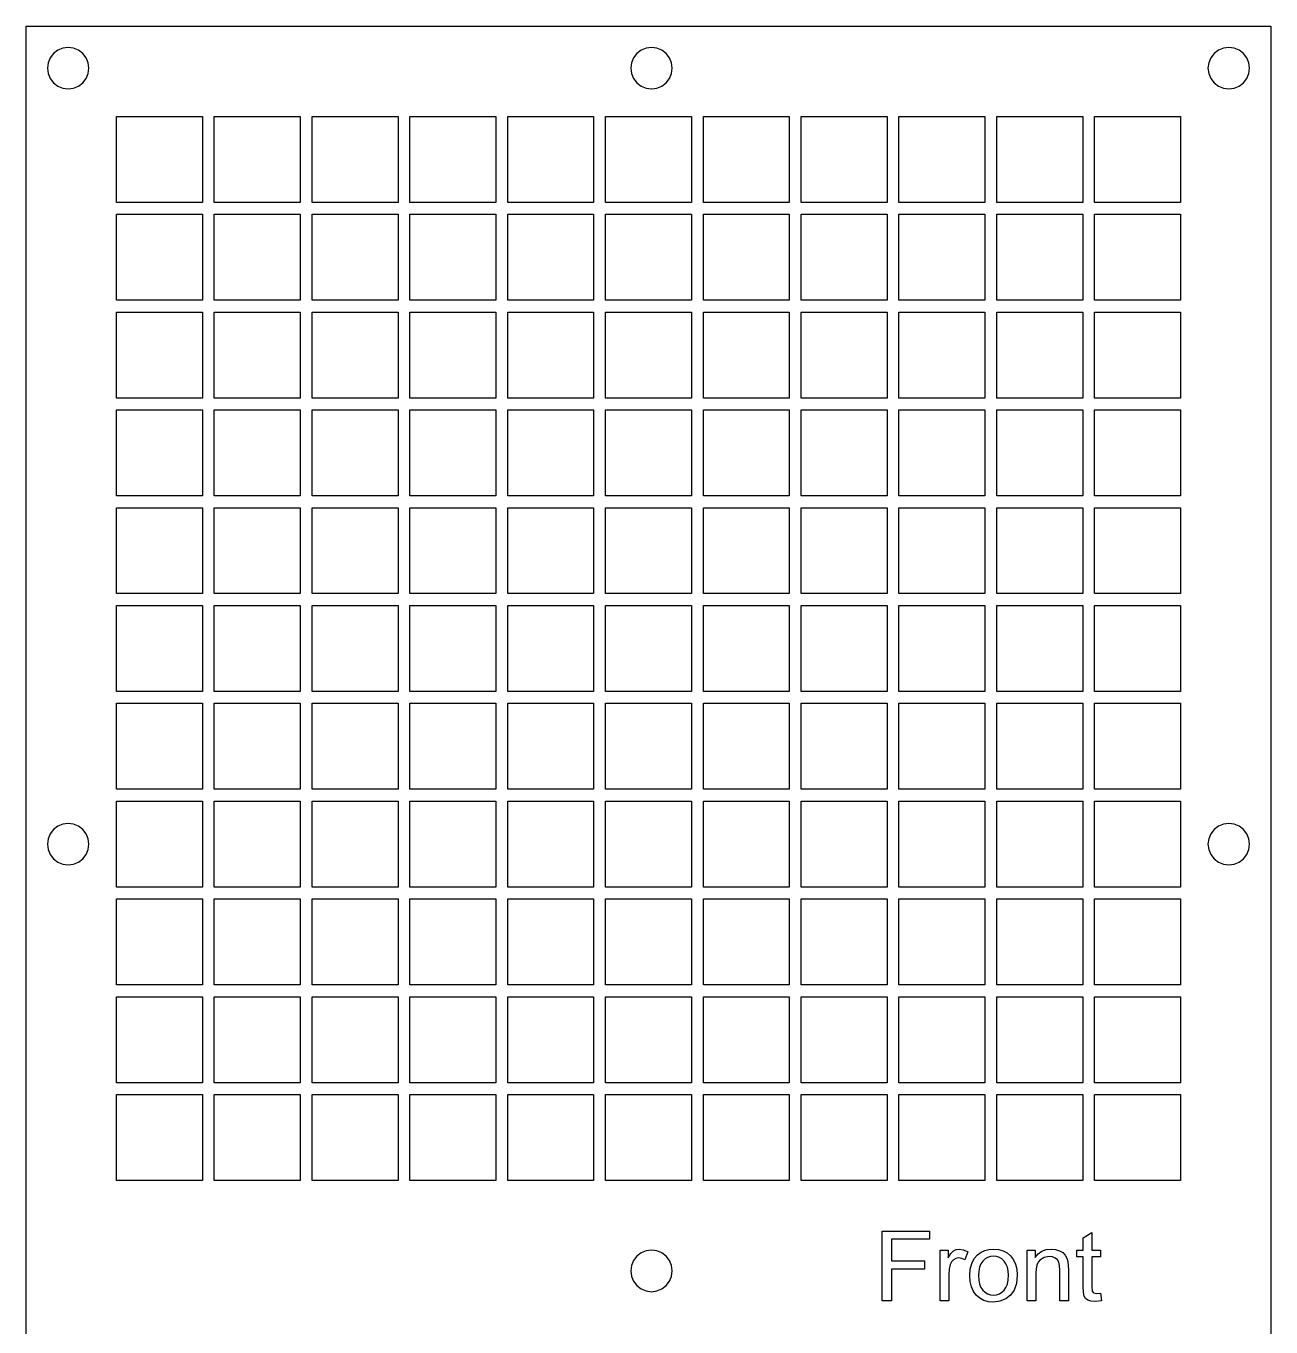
# Model space of a CAD drawing. Header units: metres. Extents: x 20 to 460, y 20 to 440.
# Drawn here: x 20 to 230, y 220.6 to 440 of the extents above; entities that cross this region are included whole.
import ezdxf

# ---------------------------------------------------------------- set-up
doc = ezdxf.new("R2010")
doc.units = ezdxf.units.M

msp = doc.modelspace()

# ---------------------------------------------------------------- linework, layer by layer
at = {"layer": 'Front'}
for p, q in [((164.43, 224.94, 0.06), (164.43, 236.74, 0.06)), ((164.43, 236.74, 0.06), (172.39, 236.74, 0.06)), ((172.39, 235.35, 0.06), (166, 235.35, 0.06)), ((166, 235.35, 0.06), (166, 231.7, 0.06)), ((172.39, 236.74, 0.06), (172.39, 235.35, 0.06)), ((198.33, 235.61, 0.06), (199.77, 236.48, 0.06)), ((198.33, 233.49, 0.06), (198.33, 235.61, 0.06)), ((199.77, 236.48, 0.06), (199.77, 233.49, 0.06)), ((174.22, 224.94, 0.06), (174.22, 233.49, 0.06)), ((174.22, 233.49, 0.06), (175.53, 233.49, 0.06)), ((175.53, 233.49, 0.06), (175.53, 232.19, 0.06)), ((175.53, 232.19, 0.06), (176.01, 232.95, 0.06)), ((176.01, 232.95, 0.06), (176.45, 233.39, 0.06)), ((176.45, 233.39, 0.06), (176.89, 233.61, 0.06)), ((176.89, 233.61, 0.06), (177.38, 233.68, 0.06)), ((177.38, 233.68, 0.06), (178.11, 233.57, 0.06)), ((178.11, 233.57, 0.06), (178.87, 233.22, 0.06)), ((178.87, 233.22, 0.06), (178.37, 231.87, 0.06)), ((179.93, 232.09, 0.06), (180.51, 232.73, 0.06)), ((180.51, 232.73, 0.06), (181.09, 233.15, 0.06)), ((181.09, 233.15, 0.06), (181.73, 233.45, 0.06)), ((181.73, 233.45, 0.06), (182.43, 233.62, 0.06)), ((182.43, 233.62, 0.06), (183.2, 233.68, 0.06)), ((183.2, 233.68, 0.06), (184.04, 233.61, 0.06)), ((184.04, 233.61, 0.06), (184.8, 233.39, 0.06)), ((184.8, 233.39, 0.06), (185.48, 233.03, 0.06)), ((185.48, 233.03, 0.06), (186.08, 232.53, 0.06)), ((188.89, 224.94, 0.06), (188.89, 233.49, 0.06)), ((188.89, 233.49, 0.06), (190.2, 233.49, 0.06)), ((190.2, 233.49, 0.06), (190.2, 232.28, 0.06)), ((190.2, 232.28, 0.06), (190.72, 232.89, 0.06)), ((190.72, 232.89, 0.06), (191.35, 233.33, 0.06)), ((191.35, 233.33, 0.06), (192.08, 233.6, 0.06)), ((192.08, 233.6, 0.06), (192.92, 233.68, 0.06)), ((192.92, 233.68, 0.06), (193.66, 233.61, 0.06)), ((193.66, 233.61, 0.06), (194.34, 233.41, 0.06)), ((194.34, 233.41, 0.06), (194.9, 233.09, 0.06)), ((194.9, 233.09, 0.06), (195.31, 232.68, 0.06)), ((195.31, 232.68, 0.06), (195.58, 232.18, 0.06)), ((197.26, 232.36, 0.06), (197.26, 233.49, 0.06)), ((197.26, 233.49, 0.06), (198.33, 233.49, 0.06)), ((199.77, 233.49, 0.06), (201.22, 233.49, 0.06)), ((201.22, 233.49, 0.06), (201.22, 232.36, 0.06)), ((166, 231.7, 0.06), (171.53, 231.7, 0.06)), ((171.53, 231.7, 0.06), (171.53, 230.3, 0.06)), ((175.91, 231.11, 0.06), (175.73, 230.3, 0.06)), ((176.13, 231.56, 0.06), (175.91, 231.11, 0.06)), ((176.45, 231.9, 0.06), (176.13, 231.56, 0.06)), ((176.85, 232.12, 0.06), (176.45, 231.9, 0.06)), ((177.3, 232.19, 0.06), (176.85, 232.12, 0.06)), ((177.84, 232.11, 0.06), (177.3, 232.19, 0.06)), ((178.37, 231.87, 0.06), (177.84, 232.11, 0.06)), ((179.27, 230.33, 0.06), (179.52, 231.28, 0.06)), ((179.52, 231.28, 0.06), (179.93, 232.09, 0.06)), ((180.86, 230.65, 0.06), (180.72, 229.99, 0.06)), ((181.08, 231.21, 0.06), (180.86, 230.65, 0.06)), ((181.39, 231.67, 0.06), (181.08, 231.21, 0.06)), ((181.77, 232.03, 0.06), (181.39, 231.67, 0.06)), ((182.2, 232.28, 0.06), (181.77, 232.03, 0.06)), ((182.68, 232.43, 0.06), (182.2, 232.28, 0.06)), ((183.2, 232.48, 0.06), (182.68, 232.43, 0.06)), ((183.71, 232.43, 0.06), (183.2, 232.48, 0.06)), ((184.18, 232.28, 0.06), (183.71, 232.43, 0.06)), ((184.6, 232.02, 0.06), (184.18, 232.28, 0.06)), ((184.99, 231.67, 0.06), (184.6, 232.02, 0.06)), ((185.3, 231.21, 0.06), (184.99, 231.67, 0.06)), ((185.53, 230.66, 0.06), (185.3, 231.21, 0.06)), ((185.66, 230.01, 0.06), (185.53, 230.66, 0.06)), ((186.08, 232.53, 0.06), (186.57, 231.9, 0.06)), ((186.57, 231.9, 0.06), (186.92, 231.15, 0.06)), ((186.92, 231.15, 0.06), (187.13, 230.3, 0.06)), ((190.51, 230.99, 0.06), (190.38, 230.37, 0.06)), ((190.72, 231.48, 0.06), (190.51, 230.99, 0.06)), ((191.01, 231.84, 0.06), (190.72, 231.48, 0.06)), ((191.75, 232.28, 0.06), (191.01, 231.84, 0.06)), ((192.61, 232.43, 0.06), (191.75, 232.28, 0.06)), ((193.15, 232.36, 0.06), (192.61, 232.43, 0.06)), ((193.62, 232.17, 0.06), (193.15, 232.36, 0.06)), ((193.99, 231.86, 0.06), (193.62, 232.17, 0.06)), ((194.22, 231.47, 0.06), (193.99, 231.86, 0.06)), ((194.35, 230.92, 0.06), (194.22, 231.47, 0.06)), ((194.39, 230.14, 0.06), (194.35, 230.92, 0.06)), ((195.58, 232.18, 0.06), (195.76, 231.61, 0.06)), ((195.76, 231.61, 0.06), (195.84, 230.2, 0.06)), ((198.33, 232.36, 0.06), (197.26, 232.36, 0.06)), ((198.33, 227.45, 0.06), (198.33, 232.36, 0.06)), ((201.22, 232.36, 0.06), (199.77, 232.36, 0.06)), ((199.77, 232.36, 0.06), (199.77, 227.37, 0.06)), ((171.53, 230.3, 0.06), (166, 230.3, 0.06)), ((166, 230.3, 0.06), (166, 224.94, 0.06)), ((175.73, 230.3, 0.06), (175.67, 229.42, 0.06)), ((175.67, 229.42, 0.06), (175.67, 224.94, 0.06)), ((179.19, 229.22, 0.06), (179.27, 230.33, 0.06)), ((179.26, 228.2, 0.06), (179.19, 229.22, 0.06)), ((180.72, 229.99, 0.06), (180.68, 229.22, 0.06)), ((180.68, 229.22, 0.06), (180.72, 228.45, 0.06)), ((180.72, 228.45, 0.06), (180.86, 227.78, 0.06)), ((185.53, 227.8, 0.06), (185.66, 228.48, 0.06)), ((185.71, 229.27, 0.06), (185.66, 230.01, 0.06)), ((185.66, 228.48, 0.06), (185.71, 229.27, 0.06)), ((187.2, 229.34, 0.06), (187.07, 227.86, 0.06)), ((187.13, 230.3, 0.06), (187.2, 229.34, 0.06)), ((190.38, 230.37, 0.06), (190.34, 229.61, 0.06)), ((190.34, 229.61, 0.06), (190.34, 224.94, 0.06)), ((194.39, 224.94, 0.06), (194.39, 230.14, 0.06)), ((195.84, 230.2, 0.06), (195.84, 224.94, 0.06)), ((179.46, 227.31, 0.06), (179.26, 228.2, 0.06)), ((179.81, 226.54, 0.06), (179.46, 227.31, 0.06)), ((180.29, 225.9, 0.06), (179.81, 226.54, 0.06)), ((180.86, 227.78, 0.06), (181.08, 227.22, 0.06)), ((181.08, 227.22, 0.06), (181.39, 226.76, 0.06)), ((181.39, 226.76, 0.06), (181.77, 226.4, 0.06)), ((181.77, 226.4, 0.06), (182.2, 226.15, 0.06)), ((182.2, 226.15, 0.06), (182.68, 225.99, 0.06)), ((183.71, 225.99, 0.06), (184.18, 226.15, 0.06)), ((184.18, 226.15, 0.06), (184.61, 226.4, 0.06)), ((184.61, 226.4, 0.06), (184.99, 226.76, 0.06)), ((184.99, 226.76, 0.06), (185.3, 227.23, 0.06)), ((185.3, 227.23, 0.06), (185.53, 227.8, 0.06)), ((186.7, 226.74, 0.06), (186.09, 225.9, 0.06)), ((187.07, 227.86, 0.06), (186.7, 226.74, 0.06)), ((198.37, 226.37, 0.06), (198.33, 227.45, 0.06)), ((198.5, 225.74, 0.06), (198.37, 226.37, 0.06)), ((199.77, 227.37, 0.06), (199.84, 226.57, 0.06)), ((199.84, 226.57, 0.06), (200.09, 226.29, 0.06)), ((200.09, 226.29, 0.06), (200.59, 226.18, 0.06)), ((200.59, 226.18, 0.06), (201.22, 226.24, 0.06)), ((201.22, 226.24, 0.06), (201.43, 224.96, 0.06)), ((166, 224.94, 0.06), (164.43, 224.94, 0.06)), ((175.67, 224.94, 0.06), (174.22, 224.94, 0.06)), ((180.89, 225.4, 0.06), (180.29, 225.9, 0.06)), ((181.57, 225.04, 0.06), (180.89, 225.4, 0.06)), ((182.34, 224.82, 0.06), (181.57, 225.04, 0.06)), ((183.2, 224.75, 0.06), (182.34, 224.82, 0.06)), ((182.68, 225.99, 0.06), (183.2, 225.94, 0.06)), ((183.2, 225.94, 0.06), (183.71, 225.99, 0.06)), ((184.27, 224.88, 0.06), (183.2, 224.75, 0.06)), ((185.26, 225.27, 0.06), (184.27, 224.88, 0.06)), ((186.09, 225.9, 0.06), (185.26, 225.27, 0.06)), ((190.34, 224.94, 0.06), (188.89, 224.94, 0.06)), ((195.84, 224.94, 0.06), (194.39, 224.94, 0.06)), ((198.74, 225.37, 0.06), (198.5, 225.74, 0.06)), ((199.11, 225.08, 0.06), (198.74, 225.37, 0.06)), ((199.64, 224.89, 0.06), (199.11, 225.08, 0.06)), ((200.34, 224.83, 0.06), (199.64, 224.89, 0.06)), ((201.43, 224.96, 0.06), (200.34, 224.83, 0.06))]:
    msp.add_line(p, q, dxfattribs=at)
at = {"layer": 'Layer0'}
for p, q in [((20, 440), (230, 440)), ((20, 20), (20, 440)), ((230, 440), (230, 20)), ((24.09, 434.62), (23.74, 433.78)), ((24.65, 435.35), (24.09, 434.62)), ((25.38, 435.91), (24.65, 435.35)), ((26.22, 436.26), (25.38, 435.91)), ((27.12, 436.38), (26.22, 436.26)), ((28.03, 436.26), (27.12, 436.38)), ((28.87, 435.91), (28.03, 436.26)), ((29.6, 435.35), (28.87, 435.91)), ((30.16, 434.62), (29.6, 435.35)), ((30.51, 433.78), (30.16, 434.62)), ((122.47, 434.62), (122.12, 433.78)), ((123.03, 435.35), (122.47, 434.62)), ((123.75, 435.91), (123.03, 435.35)), ((124.59, 436.26), (123.75, 435.91)), ((125.5, 436.38), (124.59, 436.26)), ((126.41, 436.26), (125.5, 436.38)), ((127.25, 435.91), (126.41, 436.26)), ((127.97, 435.35), (127.25, 435.91)), ((128.53, 434.62), (127.97, 435.35)), ((128.88, 433.78), (128.53, 434.62)), ((219.84, 434.62), (219.49, 433.78)), ((220.4, 435.35), (219.84, 434.62)), ((221.12, 435.91), (220.4, 435.35)), ((221.97, 436.26), (221.12, 435.91)), ((222.87, 436.38), (221.97, 436.26)), ((223.78, 436.26), (222.87, 436.38)), ((224.62, 435.91), (223.78, 436.26)), ((225.35, 435.35), (224.62, 435.91)), ((225.91, 434.62), (225.35, 435.35)), ((226.26, 433.78), (225.91, 434.62)), ((23.74, 433.78), (23.63, 432.88)), ((23.63, 432.88), (23.74, 431.97)), ((30.62, 432.88), (30.51, 433.78)), ((30.51, 431.97), (30.62, 432.88)), ((122.12, 433.78), (122, 432.88)), ((122, 432.88), (122.12, 431.97)), ((129, 432.88), (128.88, 433.78)), ((128.88, 431.97), (129, 432.88)), ((219.49, 433.78), (219.37, 432.88)), ((219.37, 432.88), (219.49, 431.97)), ((226.38, 432.88), (226.26, 433.78)), ((226.26, 431.97), (226.38, 432.88)), ((23.74, 431.97), (24.09, 431.12)), ((24.09, 431.12), (24.65, 430.4)), ((24.65, 430.4), (25.38, 429.84)), ((28.87, 429.84), (29.6, 430.4)), ((29.6, 430.4), (30.16, 431.12)), ((30.16, 431.12), (30.51, 431.97)), ((122.12, 431.97), (122.47, 431.12)), ((122.47, 431.12), (123.03, 430.4)), ((123.03, 430.4), (123.75, 429.84)), ((127.25, 429.84), (127.97, 430.4)), ((127.97, 430.4), (128.53, 431.12)), ((128.53, 431.12), (128.88, 431.97)), ((219.49, 431.97), (219.84, 431.12)), ((219.84, 431.12), (220.4, 430.4)), ((220.4, 430.4), (221.12, 429.84)), ((224.62, 429.84), (225.35, 430.4)), ((225.35, 430.4), (225.91, 431.12)), ((225.91, 431.12), (226.26, 431.97)), ((25.38, 429.84), (26.22, 429.49)), ((26.22, 429.49), (27.12, 429.38)), ((27.12, 429.38), (28.03, 429.49)), ((28.03, 429.49), (28.87, 429.84)), ((123.75, 429.84), (124.59, 429.49)), ((124.59, 429.49), (125.5, 429.38)), ((125.5, 429.38), (126.41, 429.49)), ((126.41, 429.49), (127.25, 429.84)), ((221.12, 429.84), (221.97, 429.49)), ((221.97, 429.49), (222.87, 429.38)), ((222.87, 429.38), (223.78, 429.49)), ((223.78, 429.49), (224.62, 429.84)), ((35.25, 410.25), (35.25, 424.75)), ((35.25, 424.75), (49.75, 424.75)), ((49.75, 424.75), (49.75, 410.25)), ((51.75, 424.75), (66.25, 424.75)), ((51.75, 410.25), (51.75, 424.75)), ((66.25, 424.75), (66.25, 410.25)), ((68.25, 410.25), (68.25, 424.75)), ((68.25, 424.75), (82.75, 424.75)), ((82.75, 424.75), (82.75, 410.25)), ((84.75, 424.75), (99.25, 424.75)), ((84.75, 410.25), (84.75, 424.75)), ((99.25, 424.75), (99.25, 410.25)), ((101.25, 424.75), (115.75, 424.75)), ((101.25, 410.25), (101.25, 424.75)), ((115.75, 424.75), (115.75, 410.25)), ((117.75, 424.75), (132.25, 424.75)), ((117.75, 410.25), (117.75, 424.75)), ((132.25, 424.75), (132.25, 410.25)), ((134.25, 424.75), (148.75, 424.75)), ((134.25, 410.25), (134.25, 424.75)), ((148.75, 424.75), (148.75, 410.25)), ((150.75, 410.25), (150.75, 424.75)), ((150.75, 424.75), (165.25, 424.75)), ((165.25, 424.75), (165.25, 410.25)), ((167.25, 410.25), (167.25, 424.75)), ((167.25, 424.75), (181.75, 424.75)), ((181.75, 424.75), (181.75, 410.25)), ((183.75, 410.25), (183.75, 424.75)), ((183.75, 424.75), (198.25, 424.75)), ((198.25, 424.75), (198.25, 410.25)), ((200.25, 410.25), (200.25, 424.75)), ((200.25, 424.75), (214.75, 424.75)), ((214.75, 424.75), (214.75, 410.25)), ((49.75, 410.25), (35.25, 410.25)), ((35.25, 408.25), (49.75, 408.25)), ((35.25, 393.75), (35.25, 408.25)), ((49.75, 408.25), (49.75, 393.75)), ((66.25, 410.25), (51.75, 410.25)), ((51.75, 408.25), (66.25, 408.25)), ((51.75, 393.75), (51.75, 408.25)), ((66.25, 408.25), (66.25, 393.75)), ((82.75, 410.25), (68.25, 410.25)), ((68.25, 408.25), (82.75, 408.25)), ((68.25, 393.75), (68.25, 408.25)), ((82.75, 408.25), (82.75, 393.75)), ((99.25, 410.25), (84.75, 410.25)), ((84.75, 393.75), (84.75, 408.25)), ((84.75, 408.25), (99.25, 408.25)), ((99.25, 408.25), (99.25, 393.75)), ((115.75, 410.25), (101.25, 410.25)), ((101.25, 393.75), (101.25, 408.25)), ((101.25, 408.25), (115.75, 408.25)), ((115.75, 408.25), (115.75, 393.75)), ((132.25, 410.25), (117.75, 410.25)), ((117.75, 393.75), (117.75, 408.25)), ((117.75, 408.25), (132.25, 408.25)), ((132.25, 408.25), (132.25, 393.75)), ((148.75, 410.25), (134.25, 410.25)), ((134.25, 393.75), (134.25, 408.25)), ((134.25, 408.25), (148.75, 408.25)), ((148.75, 408.25), (148.75, 393.75)), ((165.25, 410.25), (150.75, 410.25)), ((150.75, 393.75), (150.75, 408.25)), ((150.75, 408.25), (165.25, 408.25)), ((165.25, 408.25), (165.25, 393.75)), ((181.75, 410.25), (167.25, 410.25)), ((167.25, 408.25), (181.75, 408.25)), ((167.25, 393.75), (167.25, 408.25)), ((181.75, 408.25), (181.75, 393.75)), ((198.25, 410.25), (183.75, 410.25)), ((183.75, 393.75), (183.75, 408.25)), ((183.75, 408.25), (198.25, 408.25)), ((198.25, 408.25), (198.25, 393.75)), ((214.75, 410.25), (200.25, 410.25)), ((200.25, 408.25), (214.75, 408.25)), ((200.25, 393.75), (200.25, 408.25)), ((214.75, 408.25), (214.75, 393.75)), ((49.75, 393.75), (35.25, 393.75)), ((66.25, 393.75), (51.75, 393.75)), ((82.75, 393.75), (68.25, 393.75)), ((99.25, 393.75), (84.75, 393.75)), ((115.75, 393.75), (101.25, 393.75)), ((132.25, 393.75), (117.75, 393.75)), ((148.75, 393.75), (134.25, 393.75)), ((165.25, 393.75), (150.75, 393.75)), ((181.75, 393.75), (167.25, 393.75)), ((198.25, 393.75), (183.75, 393.75)), ((214.75, 393.75), (200.25, 393.75)), ((35.25, 377.25), (35.25, 391.75)), ((35.25, 391.75), (49.75, 391.75)), ((49.75, 391.75), (49.75, 377.25)), ((51.75, 377.25), (51.75, 391.75)), ((51.75, 391.75), (66.25, 391.75)), ((66.25, 391.75), (66.25, 377.25)), ((68.25, 391.75), (82.75, 391.75)), ((68.25, 377.25), (68.25, 391.75)), ((82.75, 391.75), (82.75, 377.25)), ((84.75, 391.75), (99.25, 391.75)), ((84.75, 377.25), (84.75, 391.75)), ((99.25, 391.75), (99.25, 377.25)), ((101.25, 377.25), (101.25, 391.75)), ((101.25, 391.75), (115.75, 391.75)), ((115.75, 391.75), (115.75, 377.25)), ((117.75, 391.75), (132.25, 391.75)), ((117.75, 377.25), (117.75, 391.75)), ((132.25, 391.75), (132.25, 377.25)), ((134.25, 391.75), (148.75, 391.75)), ((134.25, 377.25), (134.25, 391.75)), ((148.75, 391.75), (148.75, 377.25)), ((150.75, 377.25), (150.75, 391.75)), ((150.75, 391.75), (165.25, 391.75)), ((165.25, 391.75), (165.25, 377.25)), ((167.25, 391.75), (181.75, 391.75)), ((167.25, 377.25), (167.25, 391.75)), ((181.75, 391.75), (181.75, 377.25)), ((183.75, 391.75), (198.25, 391.75)), ((183.75, 377.25), (183.75, 391.75)), ((198.25, 391.75), (198.25, 377.25)), ((200.25, 377.25), (200.25, 391.75)), ((200.25, 391.75), (214.75, 391.75)), ((214.75, 391.75), (214.75, 377.25)), ((49.75, 377.25), (35.25, 377.25)), ((66.25, 377.25), (51.75, 377.25)), ((82.75, 377.25), (68.25, 377.25)), ((99.25, 377.25), (84.75, 377.25)), ((115.75, 377.25), (101.25, 377.25)), ((132.25, 377.25), (117.75, 377.25)), ((148.75, 377.25), (134.25, 377.25)), ((165.25, 377.25), (150.75, 377.25)), ((181.75, 377.25), (167.25, 377.25)), ((198.25, 377.25), (183.75, 377.25)), ((214.75, 377.25), (200.25, 377.25)), ((35.25, 375.25), (49.75, 375.25)), ((35.25, 360.75), (35.25, 375.25)), ((49.75, 375.25), (49.75, 360.75)), ((51.75, 375.25), (66.25, 375.25)), ((51.75, 360.75), (51.75, 375.25)), ((66.25, 375.25), (66.25, 360.75)), ((68.25, 360.75), (68.25, 375.25)), ((68.25, 375.25), (82.75, 375.25)), ((82.75, 375.25), (82.75, 360.75)), ((84.75, 360.75), (84.75, 375.25)), ((84.75, 375.25), (99.25, 375.25)), ((99.25, 375.25), (99.25, 360.75)), ((101.25, 360.75), (101.25, 375.25)), ((101.25, 375.25), (115.75, 375.25)), ((115.75, 375.25), (115.75, 360.75)), ((117.75, 375.25), (132.25, 375.25)), ((117.75, 360.75), (117.75, 375.25)), ((132.25, 375.25), (132.25, 360.75)), ((134.25, 375.25), (148.75, 375.25)), ((134.25, 360.75), (134.25, 375.25)), ((148.75, 375.25), (148.75, 360.75)), ((150.75, 360.75), (150.75, 375.25)), ((150.75, 375.25), (165.25, 375.25)), ((165.25, 375.25), (165.25, 360.75)), ((167.25, 375.25), (181.75, 375.25)), ((167.25, 360.75), (167.25, 375.25)), ((181.75, 375.25), (181.75, 360.75)), ((183.75, 375.25), (198.25, 375.25)), ((183.75, 360.75), (183.75, 375.25)), ((198.25, 375.25), (198.25, 360.75)), ((200.25, 375.25), (214.75, 375.25)), ((200.25, 360.75), (200.25, 375.25)), ((214.75, 375.25), (214.75, 360.75)), ((49.75, 360.75), (35.25, 360.75)), ((66.25, 360.75), (51.75, 360.75)), ((82.75, 360.75), (68.25, 360.75)), ((99.25, 360.75), (84.75, 360.75)), ((115.75, 360.75), (101.25, 360.75)), ((132.25, 360.75), (117.75, 360.75)), ((148.75, 360.75), (134.25, 360.75)), ((165.25, 360.75), (150.75, 360.75)), ((181.75, 360.75), (167.25, 360.75)), ((198.25, 360.75), (183.75, 360.75)), ((214.75, 360.75), (200.25, 360.75)), ((35.25, 344.25), (35.25, 358.75)), ((35.25, 358.75), (49.75, 358.75)), ((49.75, 358.75), (49.75, 344.25)), ((51.75, 344.25), (51.75, 358.75)), ((51.75, 358.75), (66.25, 358.75)), ((66.25, 358.75), (66.25, 344.25)), ((68.25, 358.75), (82.75, 358.75)), ((68.25, 344.25), (68.25, 358.75)), ((82.75, 358.75), (82.75, 344.25)), ((84.75, 344.25), (84.75, 358.75)), ((84.75, 358.75), (99.25, 358.75)), ((99.25, 358.75), (99.25, 344.25)), ((101.25, 344.25), (101.25, 358.75)), ((101.25, 358.75), (115.75, 358.75)), ((115.75, 358.75), (115.75, 344.25)), ((117.75, 358.75), (132.25, 358.75)), ((117.75, 344.25), (117.75, 358.75)), ((132.25, 358.75), (132.25, 344.25)), ((134.25, 358.75), (148.75, 358.75)), ((134.25, 344.25), (134.25, 358.75)), ((148.75, 358.75), (148.75, 344.25)), ((150.75, 358.75), (165.25, 358.75)), ((150.75, 344.25), (150.75, 358.75)), ((165.25, 358.75), (165.25, 344.25)), ((167.25, 358.75), (181.75, 358.75)), ((167.25, 344.25), (167.25, 358.75)), ((181.75, 358.75), (181.75, 344.25)), ((183.75, 358.75), (198.25, 358.75)), ((183.75, 344.25), (183.75, 358.75)), ((198.25, 358.75), (198.25, 344.25)), ((200.25, 358.75), (214.75, 358.75)), ((200.25, 344.25), (200.25, 358.75)), ((214.75, 358.75), (214.75, 344.25)), ((49.75, 344.25), (35.25, 344.25)), ((66.25, 344.25), (51.75, 344.25)), ((82.75, 344.25), (68.25, 344.25)), ((99.25, 344.25), (84.75, 344.25)), ((115.75, 344.25), (101.25, 344.25)), ((132.25, 344.25), (117.75, 344.25)), ((148.75, 344.25), (134.25, 344.25)), ((165.25, 344.25), (150.75, 344.25)), ((181.75, 344.25), (167.25, 344.25)), ((198.25, 344.25), (183.75, 344.25)), ((214.75, 344.25), (200.25, 344.25)), ((35.25, 342.25), (49.75, 342.25)), ((35.25, 327.75), (35.25, 342.25)), ((49.75, 342.25), (49.75, 327.75)), ((51.75, 342.25), (66.25, 342.25)), ((51.75, 327.75), (51.75, 342.25)), ((66.25, 342.25), (66.25, 327.75)), ((68.25, 327.75), (68.25, 342.25)), ((68.25, 342.25), (82.75, 342.25)), ((82.75, 342.25), (82.75, 327.75)), ((84.75, 342.25), (99.25, 342.25)), ((84.75, 327.75), (84.75, 342.25)), ((99.25, 342.25), (99.25, 327.75)), ((101.25, 327.75), (101.25, 342.25)), ((101.25, 342.25), (115.75, 342.25)), ((115.75, 342.25), (115.75, 327.75)), ((117.75, 342.25), (132.25, 342.25)), ((117.75, 327.75), (117.75, 342.25)), ((132.25, 342.25), (132.25, 327.75)), ((134.25, 342.25), (148.75, 342.25)), ((134.25, 327.75), (134.25, 342.25)), ((148.75, 342.25), (148.75, 327.75)), ((150.75, 342.25), (165.25, 342.25)), ((150.75, 327.75), (150.75, 342.25)), ((165.25, 342.25), (165.25, 327.75)), ((167.25, 342.25), (181.75, 342.25)), ((167.25, 327.75), (167.25, 342.25)), ((181.75, 342.25), (181.75, 327.75)), ((183.75, 327.75), (183.75, 342.25)), ((183.75, 342.25), (198.25, 342.25)), ((198.25, 342.25), (198.25, 327.75)), ((200.25, 342.25), (214.75, 342.25)), ((200.25, 327.75), (200.25, 342.25)), ((214.75, 342.25), (214.75, 327.75)), ((49.75, 327.75), (35.25, 327.75)), ((66.25, 327.75), (51.75, 327.75)), ((82.75, 327.75), (68.25, 327.75)), ((99.25, 327.75), (84.75, 327.75)), ((115.75, 327.75), (101.25, 327.75)), ((132.25, 327.75), (117.75, 327.75)), ((148.75, 327.75), (134.25, 327.75)), ((165.25, 327.75), (150.75, 327.75)), ((181.75, 327.75), (167.25, 327.75)), ((198.25, 327.75), (183.75, 327.75)), ((214.75, 327.75), (200.25, 327.75)), ((35.25, 311.25), (35.25, 325.75)), ((35.25, 325.75), (49.75, 325.75)), ((49.75, 325.75), (49.75, 311.25)), ((51.75, 325.75), (66.25, 325.75)), ((51.75, 311.25), (51.75, 325.75)), ((66.25, 325.75), (66.25, 311.25)), ((68.25, 311.25), (68.25, 325.75)), ((68.25, 325.75), (82.75, 325.75)), ((82.75, 325.75), (82.75, 311.25)), ((84.75, 311.25), (84.75, 325.75)), ((84.75, 325.75), (99.25, 325.75)), ((99.25, 325.75), (99.25, 311.25)), ((101.25, 325.75), (115.75, 325.75)), ((101.25, 311.25), (101.25, 325.75)), ((115.75, 325.75), (115.75, 311.25)), ((117.75, 325.75), (132.25, 325.75)), ((117.75, 311.25), (117.75, 325.75)), ((132.25, 325.75), (132.25, 311.25)), ((134.25, 325.75), (148.75, 325.75)), ((134.25, 311.25), (134.25, 325.75)), ((148.75, 325.75), (148.75, 311.25)), ((150.75, 311.25), (150.75, 325.75)), ((150.75, 325.75), (165.25, 325.75)), ((165.25, 325.75), (165.25, 311.25)), ((167.25, 311.25), (167.25, 325.75)), ((167.25, 325.75), (181.75, 325.75)), ((181.75, 325.75), (181.75, 311.25)), ((183.75, 325.75), (198.25, 325.75)), ((183.75, 311.25), (183.75, 325.75)), ((198.25, 325.75), (198.25, 311.25)), ((200.25, 311.25), (200.25, 325.75)), ((200.25, 325.75), (214.75, 325.75)), ((214.75, 325.75), (214.75, 311.25)), ((49.75, 311.25), (35.25, 311.25)), ((66.25, 311.25), (51.75, 311.25)), ((82.75, 311.25), (68.25, 311.25)), ((99.25, 311.25), (84.75, 311.25)), ((115.75, 311.25), (101.25, 311.25)), ((132.25, 311.25), (117.75, 311.25)), ((148.75, 311.25), (134.25, 311.25)), ((165.25, 311.25), (150.75, 311.25)), ((181.75, 311.25), (167.25, 311.25)), ((198.25, 311.25), (183.75, 311.25)), ((214.75, 311.25), (200.25, 311.25)), ((35.25, 294.75), (35.25, 309.25)), ((35.25, 309.25), (49.75, 309.25)), ((49.75, 309.25), (49.75, 294.75)), ((51.75, 294.75), (51.75, 309.25)), ((51.75, 309.25), (66.25, 309.25)), ((66.25, 309.25), (66.25, 294.75)), ((68.25, 309.25), (82.75, 309.25)), ((68.25, 294.75), (68.25, 309.25)), ((82.75, 309.25), (82.75, 294.75)), ((84.75, 309.25), (99.25, 309.25)), ((84.75, 294.75), (84.75, 309.25)), ((99.25, 309.25), (99.25, 294.75)), ((101.25, 294.75), (101.25, 309.25)), ((101.25, 309.25), (115.75, 309.25)), ((115.75, 309.25), (115.75, 294.75)), ((117.75, 309.25), (132.25, 309.25)), ((117.75, 294.75), (117.75, 309.25)), ((132.25, 309.25), (132.25, 294.75)), ((134.25, 309.25), (148.75, 309.25)), ((134.25, 294.75), (134.25, 309.25)), ((148.75, 309.25), (148.75, 294.75)), ((150.75, 294.75), (150.75, 309.25)), ((150.75, 309.25), (165.25, 309.25)), ((165.25, 309.25), (165.25, 294.75)), ((167.25, 309.25), (181.75, 309.25)), ((167.25, 294.75), (167.25, 309.25)), ((181.75, 309.25), (181.75, 294.75)), ((183.75, 309.25), (198.25, 309.25)), ((183.75, 294.75), (183.75, 309.25)), ((198.25, 309.25), (198.25, 294.75)), ((200.25, 294.75), (200.25, 309.25)), ((200.25, 309.25), (214.75, 309.25)), ((214.75, 309.25), (214.75, 294.75)), ((26.22, 305.38), (25.38, 305.03)), ((27.12, 305.5), (26.22, 305.38)), ((28.03, 305.38), (27.12, 305.5)), ((28.87, 305.03), (28.03, 305.38)), ((221.97, 305.38), (221.12, 305.03)), ((222.87, 305.5), (221.97, 305.38)), ((223.78, 305.38), (222.87, 305.5)), ((224.62, 305.03), (223.78, 305.38)), ((23.74, 302.91), (23.63, 302)), ((24.09, 303.75), (23.74, 302.91)), ((24.65, 304.47), (24.09, 303.75)), ((25.38, 305.03), (24.65, 304.47)), ((29.6, 304.47), (28.87, 305.03)), ((30.16, 303.75), (29.6, 304.47)), ((30.51, 302.91), (30.16, 303.75)), ((30.62, 302), (30.51, 302.91)), ((219.49, 302.91), (219.37, 302)), ((219.84, 303.75), (219.49, 302.91)), ((220.4, 304.47), (219.84, 303.75)), ((221.12, 305.03), (220.4, 304.47)), ((225.35, 304.47), (224.62, 305.03)), ((225.91, 303.75), (225.35, 304.47)), ((226.26, 302.91), (225.91, 303.75)), ((226.38, 302), (226.26, 302.91)), ((23.63, 302), (23.74, 301.09)), ((23.74, 301.09), (24.09, 300.25)), ((30.16, 300.25), (30.51, 301.09)), ((30.51, 301.09), (30.62, 302)), ((219.37, 302), (219.49, 301.09)), ((219.49, 301.09), (219.84, 300.25)), ((225.91, 300.25), (226.26, 301.09)), ((226.26, 301.09), (226.38, 302)), ((24.09, 300.25), (24.65, 299.53)), ((24.65, 299.53), (25.38, 298.97)), ((25.38, 298.97), (26.22, 298.62)), ((26.22, 298.62), (27.12, 298.5)), ((27.12, 298.5), (28.03, 298.62)), ((28.03, 298.62), (28.87, 298.97)), ((28.87, 298.97), (29.6, 299.53)), ((29.6, 299.53), (30.16, 300.25)), ((219.84, 300.25), (220.4, 299.53)), ((220.4, 299.53), (221.12, 298.97)), ((221.12, 298.97), (221.97, 298.62)), ((221.97, 298.62), (222.87, 298.5)), ((222.87, 298.5), (223.78, 298.62)), ((223.78, 298.62), (224.62, 298.97)), ((224.62, 298.97), (225.35, 299.53)), ((225.35, 299.53), (225.91, 300.25)), ((49.75, 294.75), (35.25, 294.75)), ((66.25, 294.75), (51.75, 294.75)), ((82.75, 294.75), (68.25, 294.75)), ((99.25, 294.75), (84.75, 294.75)), ((115.75, 294.75), (101.25, 294.75)), ((132.25, 294.75), (117.75, 294.75)), ((148.75, 294.75), (134.25, 294.75)), ((165.25, 294.75), (150.75, 294.75)), ((181.75, 294.75), (167.25, 294.75)), ((198.25, 294.75), (183.75, 294.75)), ((214.75, 294.75), (200.25, 294.75)), ((35.25, 292.75), (49.75, 292.75)), ((35.25, 278.25), (35.25, 292.75)), ((49.75, 292.75), (49.75, 278.25)), ((51.75, 278.25), (51.75, 292.75)), ((51.75, 292.75), (66.25, 292.75)), ((66.25, 292.75), (66.25, 278.25)), ((68.25, 292.75), (82.75, 292.75)), ((68.25, 278.25), (68.25, 292.75)), ((82.75, 292.75), (82.75, 278.25)), ((84.75, 278.25), (84.75, 292.75)), ((84.75, 292.75), (99.25, 292.75)), ((99.25, 292.75), (99.25, 278.25)), ((101.25, 278.25), (101.25, 292.75)), ((101.25, 292.75), (115.75, 292.75)), ((115.75, 292.75), (115.75, 278.25)), ((117.75, 278.25), (117.75, 292.75)), ((117.75, 292.75), (132.25, 292.75)), ((132.25, 292.75), (132.25, 278.25)), ((134.25, 278.25), (134.25, 292.75)), ((134.25, 292.75), (148.75, 292.75)), ((148.75, 292.75), (148.75, 278.25)), ((150.75, 292.75), (165.25, 292.75)), ((150.75, 278.25), (150.75, 292.75)), ((165.25, 292.75), (165.25, 278.25)), ((167.25, 278.25), (167.25, 292.75)), ((167.25, 292.75), (181.75, 292.75)), ((181.75, 292.75), (181.75, 278.25)), ((183.75, 278.25), (183.75, 292.75)), ((183.75, 292.75), (198.25, 292.75)), ((198.25, 292.75), (198.25, 278.25)), ((200.25, 278.25), (200.25, 292.75)), ((200.25, 292.75), (214.75, 292.75)), ((214.75, 292.75), (214.75, 278.25)), ((49.75, 278.25), (35.25, 278.25)), ((66.25, 278.25), (51.75, 278.25)), ((82.75, 278.25), (68.25, 278.25)), ((99.25, 278.25), (84.75, 278.25)), ((115.75, 278.25), (101.25, 278.25)), ((132.25, 278.25), (117.75, 278.25)), ((148.75, 278.25), (134.25, 278.25)), ((165.25, 278.25), (150.75, 278.25)), ((181.75, 278.25), (167.25, 278.25)), ((198.25, 278.25), (183.75, 278.25)), ((214.75, 278.25), (200.25, 278.25)), ((35.25, 276.25), (49.75, 276.25)), ((35.25, 261.75), (35.25, 276.25)), ((49.75, 276.25), (49.75, 261.75)), ((51.75, 276.25), (66.25, 276.25)), ((51.75, 261.75), (51.75, 276.25)), ((66.25, 276.25), (66.25, 261.75)), ((68.25, 276.25), (82.75, 276.25)), ((68.25, 261.75), (68.25, 276.25)), ((82.75, 276.25), (82.75, 261.75)), ((84.75, 276.25), (99.25, 276.25)), ((84.75, 261.75), (84.75, 276.25)), ((99.25, 276.25), (99.25, 261.75)), ((101.25, 261.75), (101.25, 276.25)), ((101.25, 276.25), (115.75, 276.25)), ((115.75, 276.25), (115.75, 261.75)), ((117.75, 276.25), (132.25, 276.25)), ((117.75, 261.75), (117.75, 276.25)), ((132.25, 276.25), (132.25, 261.75)), ((134.25, 261.75), (134.25, 276.25)), ((134.25, 276.25), (148.75, 276.25)), ((148.75, 276.25), (148.75, 261.75)), ((150.75, 261.75), (150.75, 276.25)), ((150.75, 276.25), (165.25, 276.25)), ((165.25, 276.25), (165.25, 261.75)), ((167.25, 276.25), (181.75, 276.25)), ((167.25, 261.75), (167.25, 276.25)), ((181.75, 276.25), (181.75, 261.75)), ((183.75, 261.75), (183.75, 276.25)), ((183.75, 276.25), (198.25, 276.25)), ((198.25, 276.25), (198.25, 261.75)), ((200.25, 276.25), (214.75, 276.25)), ((200.25, 261.75), (200.25, 276.25)), ((214.75, 276.25), (214.75, 261.75)), ((49.75, 261.75), (35.25, 261.75)), ((66.25, 261.75), (51.75, 261.75)), ((82.75, 261.75), (68.25, 261.75)), ((99.25, 261.75), (84.75, 261.75)), ((115.75, 261.75), (101.25, 261.75)), ((132.25, 261.75), (117.75, 261.75)), ((148.75, 261.75), (134.25, 261.75)), ((165.25, 261.75), (150.75, 261.75)), ((181.75, 261.75), (167.25, 261.75)), ((198.25, 261.75), (183.75, 261.75)), ((214.75, 261.75), (200.25, 261.75)), ((35.25, 259.75), (49.75, 259.75)), ((35.25, 245.25), (35.25, 259.75)), ((49.75, 259.75), (49.75, 245.25)), ((51.75, 245.25), (51.75, 259.75)), ((51.75, 259.75), (66.25, 259.75)), ((66.25, 259.75), (66.25, 245.25)), ((68.25, 259.75), (82.75, 259.75)), ((68.25, 245.25), (68.25, 259.75)), ((82.75, 259.75), (82.75, 245.25)), ((84.75, 259.75), (99.25, 259.75)), ((84.75, 245.25), (84.75, 259.75)), ((99.25, 259.75), (99.25, 245.25)), ((101.25, 245.25), (101.25, 259.75)), ((101.25, 259.75), (115.75, 259.75)), ((115.75, 259.75), (115.75, 245.25)), ((117.75, 245.25), (117.75, 259.75)), ((117.75, 259.75), (132.25, 259.75)), ((132.25, 259.75), (132.25, 245.25)), ((134.25, 245.25), (134.25, 259.75)), ((134.25, 259.75), (148.75, 259.75)), ((148.75, 259.75), (148.75, 245.25)), ((150.75, 245.25), (150.75, 259.75)), ((150.75, 259.75), (165.25, 259.75)), ((165.25, 259.75), (165.25, 245.25)), ((167.25, 259.75), (181.75, 259.75)), ((167.25, 245.25), (167.25, 259.75)), ((181.75, 259.75), (181.75, 245.25)), ((183.75, 245.25), (183.75, 259.75)), ((183.75, 259.75), (198.25, 259.75)), ((198.25, 259.75), (198.25, 245.25)), ((200.25, 259.75), (214.75, 259.75)), ((200.25, 245.25), (200.25, 259.75)), ((214.75, 259.75), (214.75, 245.25)), ((49.75, 245.25), (35.25, 245.25)), ((66.25, 245.25), (51.75, 245.25)), ((82.75, 245.25), (68.25, 245.25)), ((99.25, 245.25), (84.75, 245.25)), ((115.75, 245.25), (101.25, 245.25)), ((132.25, 245.25), (117.75, 245.25)), ((148.75, 245.25), (134.25, 245.25)), ((165.25, 245.25), (150.75, 245.25)), ((181.75, 245.25), (167.25, 245.25)), ((198.25, 245.25), (183.75, 245.25)), ((214.75, 245.25), (200.25, 245.25)), ((123.75, 233.03), (123.03, 232.47)), ((124.59, 233.38), (123.75, 233.03)), ((125.5, 233.5), (124.59, 233.38)), ((126.41, 233.38), (125.5, 233.5)), ((127.25, 233.03), (126.41, 233.38)), ((127.97, 232.47), (127.25, 233.03)), ((122.12, 230.91), (122, 230)), ((122.47, 231.75), (122.12, 230.91)), ((123.03, 232.47), (122.47, 231.75)), ((128.53, 231.75), (127.97, 232.47)), ((128.88, 230.91), (128.53, 231.75)), ((129, 230), (128.88, 230.91)), ((122, 230), (122.12, 229.09)), ((122.12, 229.09), (122.47, 228.25)), ((122.47, 228.25), (123.03, 227.53)), ((127.97, 227.53), (128.53, 228.25)), ((128.53, 228.25), (128.88, 229.09)), ((128.88, 229.09), (129, 230)), ((123.03, 227.53), (123.75, 226.97)), ((123.75, 226.97), (124.59, 226.62)), ((124.59, 226.62), (125.5, 226.5)), ((125.5, 226.5), (126.41, 226.62)), ((126.41, 226.62), (127.25, 226.97)), ((127.25, 226.97), (127.97, 227.53))]:
    msp.add_line(p, q, dxfattribs=at)

doc.saveas('drawing.dxf')
